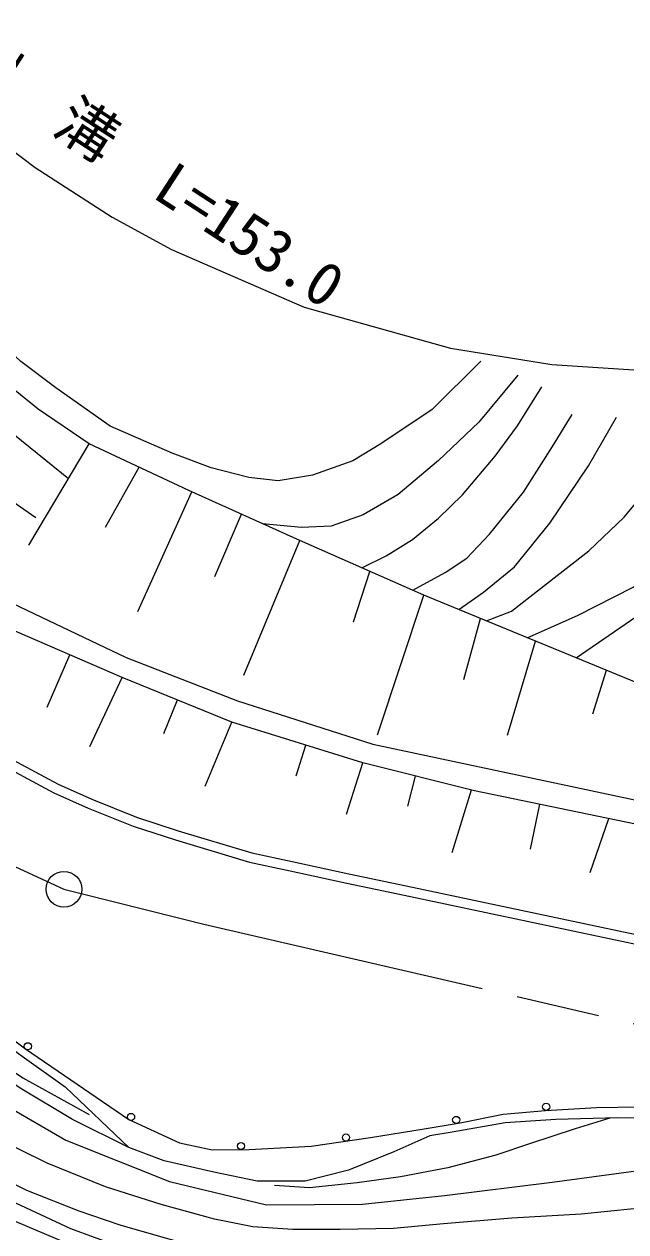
# Model space of a CAD drawing. Units: millimetres at full size, sheet at 1:1000; details may follow other scales. Extents: x 40000 to 680000, y 20000 to 380000.
# Drawn here: x 488382 to 513634, y 266867 to 317520 of the extents above; entities that cross this region are included whole.
import ezdxf
from ezdxf.enums import TextEntityAlignment as Align

# ---------------------------------------------------------------- set-up
doc = ezdxf.new("R2010")
doc.units = ezdxf.units.MM
doc.header["$LTSCALE"] = 1000
doc.linetypes.add('CHAIN', pattern=[18.5, 12, -1.5, 3.5, -1.5])
for name, color, linetype, lineweight in [('M-BGD', 7, 'Continuous', 25), ('M-BMK', 2, 'CHAIN', 13), ('M-BMK-SRVR', 3, 'Continuous', 25), ('M-STR-HTXT', 7, 'Continuous', 13)]:
    doc.layers.add(name, color=color, linetype=linetype, lineweight=lineweight)
doc.styles.add('ＭＳ ゴシック', font='')
doc.styles.get('ＭＳ ゴシック').set_extended_font_data('MS Gothic')

msp = doc.modelspace()

# ---------------------------------------------------------------- linework, layer by layer
at = {"layer": 'M-BGD'}
for p, q in [((488580, 295665), (491116, 299915)), ((491792, 296426), (493208, 298938)), ((493148, 292892), (495413, 297909)), ((496386, 294355), (497507, 296964)), ((497597, 290217), (499948, 295862)), ((502198, 292453), (502895, 294567)), ((503214, 287711), (505154, 293574)), ((506837, 290038), (507539, 292593)), ((508663, 287705), (509842, 291646)), ((489355, 288873), (490303, 291065)), ((512251, 288597), (512825, 290420)), ((491135, 287220), (492492, 290119)), ((494245, 287766), (494817, 289175)), ((495975, 285562), (497100, 288247)), ((499800, 285996), (500200, 287281)), ((501907, 284389), (502598, 286534)), ((504488, 284722), (504802, 285986)), ((506348, 282780), (507150, 285403)), ((509637, 282919), (510028, 284800)), ((512142, 281944), (512916, 284201))]:
    msp.add_line(p, q, dxfattribs=at)
for points in [[(437193, 336014), (439229, 335932), (441714, 335813), (445970, 335267), (449639, 334617), (452716, 333978), (456331, 333040), (459313, 332129), (462940, 330518), (465579, 329051), (467864, 327490), (470354, 325507), (472402, 323969), (473952, 322006), (475589, 320013), (477069, 317576), (480326, 311225), (482200, 307818), (483625, 305309), (486006, 302394), (487982, 300297), (490246, 298457)], [(437835, 334695), (439769, 334704), (441960, 334603), (446601, 333913), (450738, 333029), (456444, 331625), (461237, 329815), (463369, 328898), (468905, 325566), (470963, 323895), (473176, 321528), (474849, 319085), (477344, 314088), (479807, 308939), (481297, 306154), (483041, 302846), (484644, 300515), (485790, 299183), (487206, 297976), (488872, 296831)], [(491116, 299915), (488969, 301372), (486660, 303233), (485183, 305018), (484041, 307087), (482902, 309425), (481671, 312531), (480580, 315295), (479648, 317547)], [(507542, 303380), (505500, 301357), (503358, 299918), (502176, 299200), (500478, 298601), (499043, 298365), (497808, 298511), (496228, 298910), (494597, 299533), (491994, 300654), (489718, 302266), (488244, 303372), (486370, 305114), (485090, 306718), (484231, 308353), (482921, 311062), (482180, 312922), (481439, 317169)], [(509104, 302795), (507470, 300832), (505767, 299212), (504077, 297798), (502607, 296946), (501261, 296466), (500029, 296405), (498383, 296569)], [(502551, 294718), (503569, 295214), (504684, 295908), (505771, 296801), (506774, 297775), (508149, 299396), (509089, 300678), (510105, 302311)], [(504697, 293775), (506046, 294520), (506960, 295123), (507913, 296123), (509344, 297896), (510559, 299810), (511375, 301150)], [(506626, 292969), (507657, 293690), (508954, 294758), (510445, 296586), (512066, 298999), (513243, 301032)], [(459499, 300062), (460137, 299587), (461145, 298610), (462551, 297270), (464024, 295454), (465251, 293771), (466774, 291788), (467951, 290187), (469079, 289010), (471499, 286673), (474812, 283702), (476871, 282097), (479547, 279792), (482725, 277291), (485505, 275213), (488326, 273320), (491117, 271788)], [(462618, 299876), (461825, 299035), (462132, 298354), (462700, 297581), (463304, 296973), (463993, 296365), (465025, 295597), (465404, 295207), (466033, 294087), (466717, 292895), (466758, 292564), (468149, 291125), (472188, 287029), (474193, 284838), (477029, 282726), (478624, 281558), (481331, 279388), (485182, 276508), (488299, 274230), (490107, 272945), (492779, 270408)], [(542083, 283961), (540494, 283700), (537447, 283700), (533906, 283947), (530317, 284484), (525921, 285552), (516278, 289000), (505154, 293574), (499948, 295862), (495299, 297961), (491116, 299915)], [(507779, 292494), (508836, 292897), (510052, 293845), (512084, 295427), (513566, 296841), (514741, 298260), (515996, 300168)], [(492779, 270408), (490409, 271574), (488216, 272899), (484569, 275378), (481372, 277492), (479428, 278919), (476228, 281576), (472769, 284587), (469921, 287409), (467560, 289848), (465701, 291636), (463560, 293893), (461819, 295728), (459630, 297821), (458289, 299067)], [(509497, 291788), (511599, 292721), (513935, 293901), (516065, 295235), (517015, 296082), (517817, 297432), (518254, 298648)], [(492330, 266262), (490339, 266993), (488247, 267968), (486032, 268963), (483528, 270574), (481396, 272015), (478836, 273904), (476500, 276015), (473954, 278462), (471110, 281508), (467674, 284844), (464505, 288032), (461756, 290966), (459359, 293422), (457816, 295023), (456623, 296132), (455555, 297210), (454666, 297806), (453887, 298193)], [(456964, 298067), (458194, 297198), (459650, 296003), (461102, 294832), (462804, 293297), (465298, 290743), (467854, 288065), (472669, 283459), (475902, 280382), (478119, 278535), (481199, 276381), (484617, 274226), (487635, 272164), (490129, 270718), (494483, 268982), (498548, 267997), (502581, 268028), (506030, 268397), (510540, 268951), (515097, 269567), (518297, 270020), (521375, 270459)], [(511542, 290947), (514987, 293311), (518452, 295979), (520120, 297852)], [(453878, 296980), (455283, 296300), (456246, 295703), (457523, 294594), (458905, 293308), (461259, 290577), (463097, 288471), (464270, 287286), (466750, 284370), (468833, 282051), (470362, 280655), (472972, 278166), (475435, 276138), (477671, 274131), (480224, 272032), (482025, 270749), (484468, 269218), (487097, 267687), (490603, 266212)], [(486101, 294071), (492671, 290951), (497338, 289139), (503016, 287326), (520462, 283618), (525479, 282459), (529934, 281336), (532916, 280964), (534896, 280794), (537617, 280779), (539798, 280903), (543328, 281731)], [(543956, 280606), (540238, 279708), (536019, 279560), (531452, 280002), (527166, 281091), (522660, 282092), (517619, 283224), (507287, 285369), (502598, 286534), (497100, 288247), (492492, 290119), (485476, 293150)], [(472285, 287491), (474831, 284805), (478532, 282147), (481461, 279859), (485013, 277099), (488438, 274537), (492770, 271573), (494898, 270599), (496279, 270307), (497829, 270321), (500428, 270467), (502913, 270824), (505176, 271183), (506687, 271443), (508490, 271800), (510261, 271962), (512408, 272077), (514211, 272109)], [(486919, 286734), (489631, 285287), (491064, 284640), (492956, 283877), (494733, 283302), (497845, 282369), (499549, 282003), (501922, 281491), (504337, 280990), (518090, 278078)], [(487111, 287085), (489808, 285647), (491221, 285008), (493092, 284253), (494852, 283684), (497944, 282757), (499633, 282394), (502005, 281883), (504419, 281381), (518168, 278471)], [(515340, 271616), (513300, 271649), (510694, 271584), (508574, 271438), (506341, 271045), (505409, 270900), (503895, 270230), (501997, 269448), (500182, 268990), (498165, 268990), (496349, 269375), (494259, 269851), (492779, 270408)], [(512960, 271640), (511510, 271194), (509593, 270552), (508173, 270088), (506163, 269557), (504176, 269176), (502362, 268922), (500358, 268718), (498888, 268807)], [(515077, 267938), (511760, 267615), (508855, 267443), (505980, 267207), (503882, 267011), (501645, 266960), (499662, 266960), (497984, 267075), (496370, 267405), (494137, 268008), (491802, 268752), (489350, 269744), (486981, 270906)], [(486664, 269518), (488481, 268610), (490677, 267742), (492394, 267163), (495089, 266386)]]:
    msp.add_lwpolyline(points, dxfattribs=at)
for centre in [(488537, 274650), (510290, 272113), (492869, 271686), (506514, 271562), (497483, 270467), (501888, 270826)]:
    msp.add_circle(centre, 150, dxfattribs=at)
at = {"layer": 'M-BMK'}
msp.add_lwpolyline([(435916, 314549), (438866, 314844), (442193, 314905), (447351, 314115), (452602, 312391), (456674, 310171), (459938, 307748), (478254, 288275), (481673, 285577), (485417, 283368), (490054, 281236), (495918, 279777), (522992, 273510), (529282, 272579), (537569, 272231), (543228, 272323), (548243, 272925)], dxfattribs=at)
at = {"layer": 'M-BMK-SRVR'}
msp.add_circle((490054, 281236), 750, dxfattribs=at)
at = {"layer": 'M-STR-HTXT'}
msp.add_lwpolyline([(433074, 345167), (438993, 345131), (443642, 344753), (449404, 343450), (454565, 341688), (460256, 338929), (465417, 335530), (468593, 333011), (472073, 329702), (474455, 326746), (476527, 323538), (479299, 320055), (481936, 317268), (485108, 314312), (488839, 311509), (492071, 309419), (494566, 308067), (500140, 305649), (506272, 303935), (510525, 303243), (515045, 302949), (519611, 302967), (524640, 303531), (530495, 304722)], dxfattribs=at)

# ---------------------------------------------------------------- texts
at = {"layer": 'M-STR-HTXT', "style": 'ＭＳ ゴシック'}
msp.add_text('側\u3000溝\u3000L=153.0', height=1833, rotation=326.944, dxfattribs=at).set_placement((485015, 315288), align=Align.BOTTOM_LEFT)

doc.saveas('drawing.dxf')
